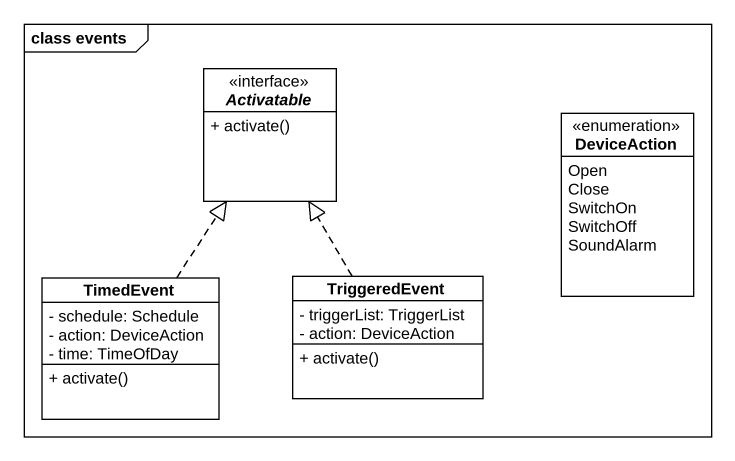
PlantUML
@startuml
mainframe class events
hide circle
hide empty members
skinparam classAttributeIconSize 0
interface Activatable {
  + activate()
}
enum DeviceAction {
  Open
  Close
  SwitchOn
  SwitchOff
  SoundAlarm
}
class TimedEvent {
  - schedule: Schedule
  - action: DeviceAction
  - time: TimeOfDay
  + activate()
}
class TriggeredEvent {
  - triggerList: TriggerList
  - action: DeviceAction
  + activate()
}
TimedEvent .up.|> Activatable
TriggeredEvent .up.|> Activatable
@enduml
